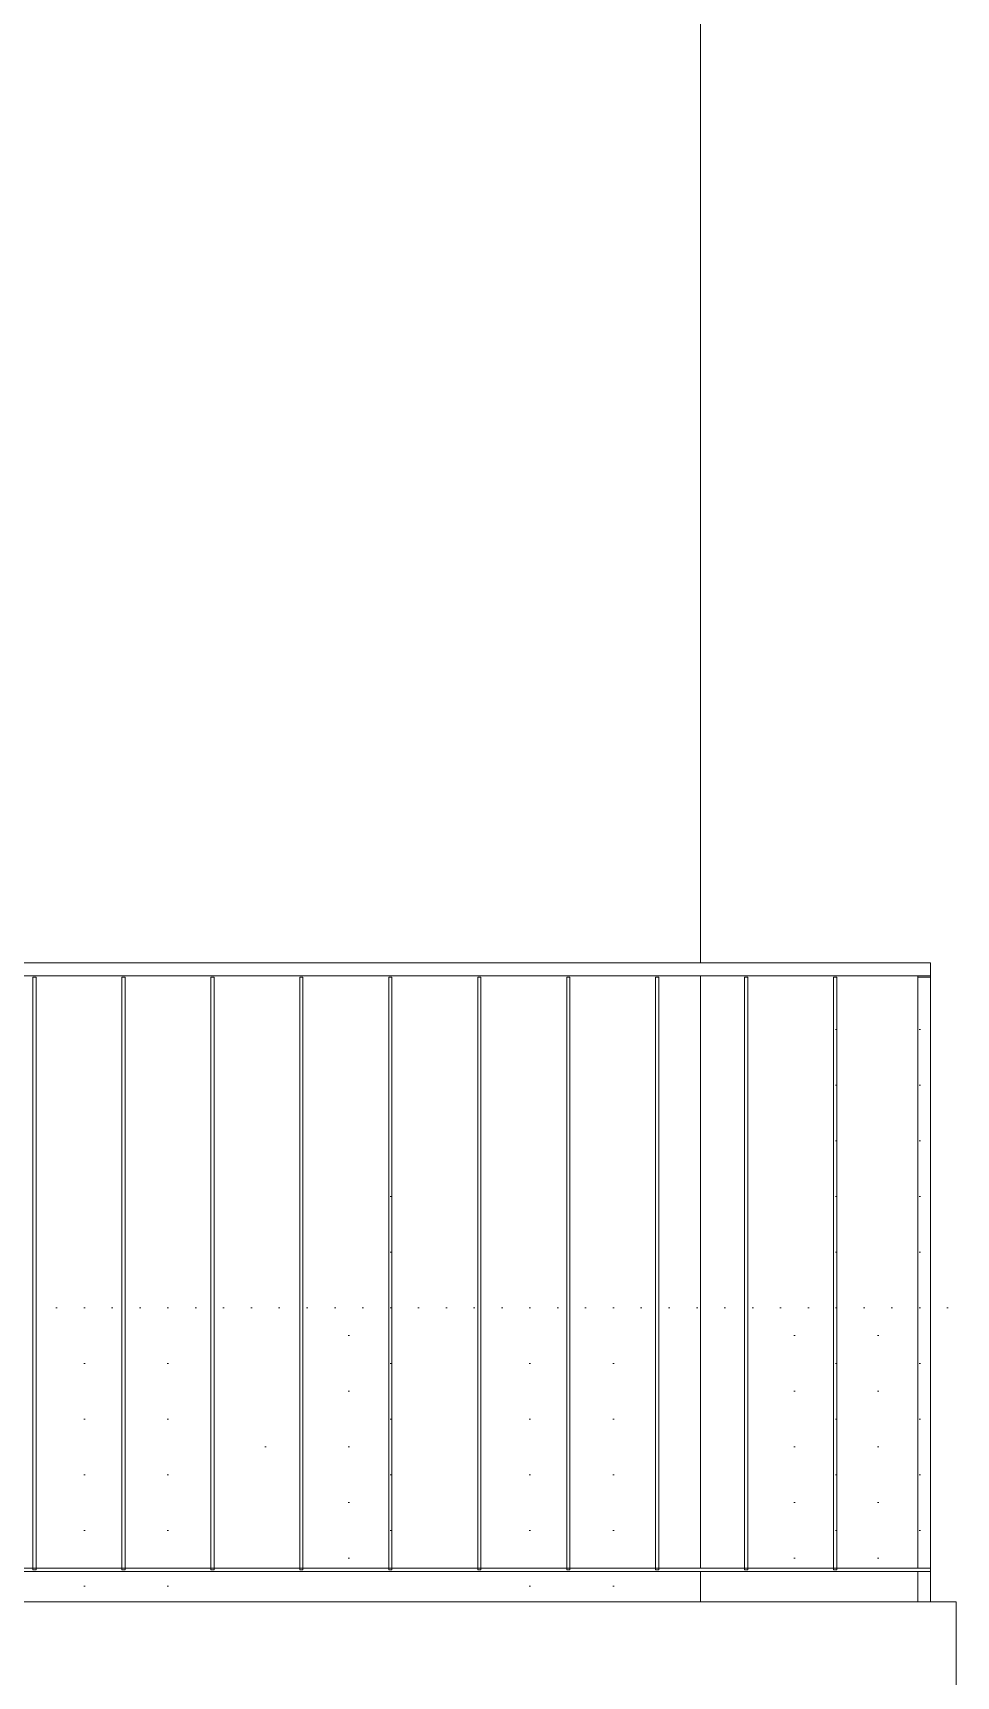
# Model space of a CAD drawing. Header units: metres. Extents: x -111189 to -108577, y -72951 to -72647.
# Drawn here: x -108851.98 to -108850.536, y -72942.862 to -72940.29 of the extents above; entities that cross this region are included whole.
import ezdxf

# ---------------------------------------------------------------- set-up
doc = ezdxf.new("R2010")
doc.units = ezdxf.units.M
doc.header["$MEASUREMENT"] = 0
for name, color, linetype in [('03 - LAJES', 7, 'Continuous'), ('05 - PAREDES..35', 7, 'Continuous'), ('06 - ESCADAS _ GUARDAS', 7, 'Continuous'), ('06 - FORRA', 7, 'Continuous')]:
    doc.layers.add(name, color=color, linetype=linetype)
pattern_1 = [(360, (-108689.58989, -72946.075524), (0.021783658, 0.043567315), [0, -0.043567315])]

# ---------------------------------------------------------------- blocks, each defined once
blk = doc.blocks.new('Corte Elem_1047_1', base_point=(-108689.5899, -72946.0755))
at = {"layer": '05 - PAREDES..35', "linetype": 'Continuous', "lineweight": 13}
h = blk.add_hatch(dxfattribs=at)
h.set_pattern_fill('DOTS_0001', color=251, style=0, pattern_type=2)
h.set_pattern_definition(pattern_1)
h.paths.add_polyline_path([(-108851.9754, -72942.2847), (-108851.9754, -72942.315), (-108851.9094, -72942.315), (-108851.9094, -72942.693), (-108851.895, -72942.693), (-108851.895, -72942.3175), (-108851.8973, -72942.315), (-108851.8412, -72942.315), (-108851.8412, -72942.2847)])
h = blk.add_hatch(dxfattribs=at)
h.set_pattern_fill('DOTS_0001', color=251, style=0, pattern_type=2)
h.set_pattern_definition(pattern_1)
h.paths.add_polyline_path([(-108851.8362, -72942.2847), (-108851.8362, -72942.315), (-108851.7702, -72942.315), (-108851.7702, -72942.693), (-108851.7559, -72942.693), (-108851.7559, -72942.3175), (-108851.7581, -72942.315), (-108851.702, -72942.315), (-108851.702, -72942.2847)])
h = blk.add_hatch(dxfattribs=at)
h.set_pattern_fill('DOTS_0001', color=251, style=0, pattern_type=2)
h.set_pattern_definition(pattern_1)
h.paths.add_polyline_path([(-108851.5629, -72942.2847), (-108851.697, -72942.2847), (-108851.697, -72942.315), (-108851.631, -72942.315), (-108851.631, -72942.693), (-108851.6167, -72942.693), (-108851.6167, -72942.3175), (-108851.6189, -72942.315), (-108851.5629, -72942.315)])
h = blk.add_hatch(dxfattribs=at)
h.set_pattern_fill('DOTS_0001', color=251, style=0, pattern_type=2)
h.set_pattern_definition(pattern_1)
h.paths.add_polyline_path([(-108851.5579, -72942.2847), (-108851.5579, -72942.315), (-108851.4918, -72942.315), (-108851.4918, -72942.693), (-108851.4775, -72942.693), (-108851.4775, -72942.3175), (-108851.4797, -72942.315), (-108851.4237, -72942.315), (-108851.4237, -72942.2847)])
h = blk.add_hatch(dxfattribs=at)
h.set_pattern_fill('DOTS_0001', color=251, style=0, pattern_type=2)
h.set_pattern_definition(pattern_1)
h.paths.add_polyline_path([(-108851.2845, -72942.2847), (-108851.4187, -72942.2847), (-108851.4187, -72942.315), (-108851.3526, -72942.315), (-108851.3526, -72942.693), (-108851.3383, -72942.693), (-108851.3383, -72942.3175), (-108851.3406, -72942.315), (-108851.2845, -72942.315)])
h = blk.add_hatch(dxfattribs=at)
h.set_pattern_fill('DOTS_0001', color=251, style=0, pattern_type=2)
h.set_pattern_definition(pattern_1)
h.paths.add_polyline_path([(-108851.2795, -72942.315), (-108851.2134, -72942.315), (-108851.2134, -72942.693), (-108851.1991, -72942.693), (-108851.1991, -72942.3175), (-108851.2014, -72942.315), (-108851.1453, -72942.315), (-108851.1453, -72942.2847), (-108851.2795, -72942.2847)])
h = blk.add_hatch(dxfattribs=at)
h.set_pattern_fill('DOTS_0001', color=251, style=0, pattern_type=2)
h.set_pattern_definition(pattern_1)
h.paths.add_polyline_path([(-108851.1403, -72942.2847), (-108851.1403, -72942.315), (-108851.0742, -72942.315), (-108851.0742, -72942.693), (-108851.0599, -72942.693), (-108851.0599, -72942.3175), (-108851.0622, -72942.315), (-108851.0061, -72942.315), (-108851.0061, -72942.2847)])
h = blk.add_hatch(dxfattribs=at)
h.set_pattern_fill('DOTS_0001', color=251, style=0, pattern_type=2)
h.set_pattern_definition(pattern_1)
h.paths.add_polyline_path([(-108851.0011, -72942.315), (-108850.936, -72942.315), (-108850.936, -72942.2847), (-108851.0011, -72942.2847)])
h = blk.add_hatch(dxfattribs=at)
h.set_pattern_fill('DOTS_0001', color=251, style=0, pattern_type=2)
h.set_pattern_definition(pattern_1)
h.paths.add_polyline_path([(-108851.9094, -72942.7455), (-108851.895, -72942.7455), (-108851.895, -72942.698), (-108851.9094, -72942.698)])
h = blk.add_hatch(dxfattribs=at)
h.set_pattern_fill('DOTS_0001', color=251, style=0, pattern_type=2)
h.set_pattern_definition(pattern_1)
h.paths.add_polyline_path([(-108851.7559, -72942.698), (-108851.7702, -72942.698), (-108851.7702, -72942.7455), (-108851.7559, -72942.7455)])
h = blk.add_hatch(dxfattribs=at)
h.set_pattern_fill('DOTS_0001', color=251, style=0, pattern_type=2)
h.set_pattern_definition(pattern_1)
h.paths.add_polyline_path([(-108851.6167, -72942.698), (-108851.631, -72942.698), (-108851.631, -72942.7455), (-108851.6167, -72942.7455)])
h = blk.add_hatch(dxfattribs=at)
h.set_pattern_fill('DOTS_0001', color=251, style=0, pattern_type=2)
h.set_pattern_definition(pattern_1)
h.paths.add_polyline_path([(-108851.4918, -72942.7455), (-108851.4775, -72942.7455), (-108851.4775, -72942.698), (-108851.4918, -72942.698)])
h = blk.add_hatch(dxfattribs=at)
h.set_pattern_fill('DOTS_0001', color=251, style=0, pattern_type=2)
h.set_pattern_definition(pattern_1)
h.paths.add_polyline_path([(-108851.3526, -72942.698), (-108851.3526, -72942.7455), (-108851.3383, -72942.7455), (-108851.3383, -72942.698)])
h = blk.add_hatch(dxfattribs=at)
h.set_pattern_fill('DOTS_0001', color=251, style=0, pattern_type=2)
h.set_pattern_definition(pattern_1)
h.paths.add_polyline_path([(-108851.2134, -72942.698), (-108851.2134, -72942.7455), (-108851.1991, -72942.7455), (-108851.1991, -72942.698)])
h = blk.add_hatch(dxfattribs=at)
h.set_pattern_fill('DOTS_0001', color=251, style=0, pattern_type=2)
h.set_pattern_definition(pattern_1)
h.paths.add_polyline_path([(-108851.0599, -72942.698), (-108851.0742, -72942.698), (-108851.0742, -72942.7455), (-108851.0599, -72942.7455)])
blk = doc.blocks.new('Corte Elem_1226_1', base_point=(-108689.5899, -72946.0755))
at = {"layer": '06 - FORRA', "linetype": 'Continuous', "lineweight": 13}
h = blk.add_hatch(dxfattribs=at)
h.set_pattern_fill('DOTS_0001', color=251, style=0, pattern_type=2)
h.set_pattern_definition(pattern_1)
h.paths.add_polyline_path([(-108850.536, -72941.7897), (-108850.576, -72941.7455), (-108850.576, -72942.7455), (-108850.5718, -72942.7455), (-108850.5718, -72942.7248), (-108850.553, -72942.7455), (-108850.536, -72942.7455), (-108850.536, -72942.7628), (-108850.536, -72942.7628)])
h.paths.add_polyline_path([(-108850.5718, -72942.6977), (-108850.5718, -72942.3093), (-108850.5406, -72942.3093), (-108850.5406, -72942.7321)], flags=0)
h.paths.add_polyline_path([(-108850.5718, -72941.7923), (-108850.5384, -72941.8292), (-108850.5406, -72941.8292), (-108850.5406, -72942.279), (-108850.5718, -72942.279)], flags=0)
h = blk.add_hatch(dxfattribs=at)
h.set_pattern_fill('DOTS_0001', color=251, style=0, pattern_type=2)
h.set_pattern_definition(pattern_1)
h.paths.add_polyline_path([(-108850.8669, -72942.279), (-108850.936, -72942.279), (-108850.936, -72942.693), (-108850.9258, -72942.693), (-108850.9258, -72942.3118), (-108850.9281, -72942.3093), (-108850.8669, -72942.3093)])
h = blk.add_hatch(dxfattribs=at)
h.set_pattern_fill('DOTS_0001', color=251, style=0, pattern_type=2)
h.set_pattern_definition(pattern_1)
h.paths.add_polyline_path([(-108850.8619, -72942.3093), (-108850.8009, -72942.3093), (-108850.8009, -72942.693), (-108850.7866, -72942.693), (-108850.7866, -72942.3118), (-108850.7889, -72942.3093), (-108850.7277, -72942.3093), (-108850.7277, -72942.279), (-108850.8619, -72942.279)])
h = blk.add_hatch(dxfattribs=at)
h.set_pattern_fill('DOTS_0001', color=251, style=0, pattern_type=2)
h.set_pattern_definition(pattern_1)
h.paths.add_polyline_path([(-108850.7227, -72942.3093), (-108850.6618, -72942.3093), (-108850.6618, -72942.693), (-108850.6474, -72942.693), (-108850.6474, -72942.3118), (-108850.6497, -72942.3093), (-108850.596, -72942.3093), (-108850.596, -72942.279), (-108850.7227, -72942.279)])
h = blk.add_hatch(dxfattribs=at)
h.set_pattern_fill('DOTS_0001', color=251, style=0, pattern_type=2)
h.set_pattern_definition(pattern_1)
h.paths.add_polyline_path([(-108850.936, -72942.7455), (-108850.9258, -72942.7455), (-108850.9258, -72942.698), (-108850.936, -72942.698)])
h = blk.add_hatch(dxfattribs=at)
h.set_pattern_fill('DOTS_0001', color=251, style=0, pattern_type=2)
h.set_pattern_definition(pattern_1)
h.paths.add_polyline_path([(-108850.8009, -72942.698), (-108850.8009, -72942.7455), (-108850.7866, -72942.7455), (-108850.7866, -72942.698)])
h = blk.add_hatch(dxfattribs=at)
h.set_pattern_fill('DOTS_0001', color=251, style=0, pattern_type=2)
h.set_pattern_definition(pattern_1)
h.paths.add_polyline_path([(-108850.6618, -72942.698), (-108850.6618, -72942.7455), (-108850.6474, -72942.7455), (-108850.6474, -72942.698)])
at = {"layer": '06 - FORRA', "color": 7, "linetype": 'Continuous', "lineweight": 13}
for p, q in [((-108850.936, -72941.7455), (-108850.936, -72939.8325)), ((-108850.936, -72942.693), (-108850.936, -72941.7655)), ((-108850.936, -72942.7455), (-108850.936, -72942.698))]:
    blk.add_line(p, q, dxfattribs=at)
blk = doc.blocks.new('Corte Elem_1232_1', base_point=(-108689.5899, -72946.0755))
at = {"layer": '03 - LAJES', "color": 7, "linetype": 'Continuous', "lineweight": 13}
for p in [(-108855.786, -72942.7455), (-108850.536, -72943.1755)]:
    blk.add_line(p, (-108850.536, -72942.7455), dxfattribs=at)
blk = doc.blocks.new('Corte Elem_1235_1', base_point=(-108689.5899, -72946.0755))
at = {"layer": '06 - ESCADAS _ GUARDAS', "linetype": 'Continuous', "lineweight": 13}
h = blk.add_hatch(dxfattribs=at)
h.set_pattern_fill('DOTS_0001', color=251, style=0, pattern_type=2)
h.set_pattern_definition(pattern_1)
h.paths.add_polyline_path([(-108850.596, -72941.7655), (-108850.5938, -72941.768), (-108850.576, -72941.768), (-108850.576, -72941.7655)])
h = blk.add_hatch(dxfattribs=at)
h.set_pattern_fill('DOTS_0001', color=251, style=0, pattern_type=2)
h.set_pattern_definition(pattern_1)
h.paths.add_polyline_path([(-108850.576, -72942.698), (-108850.596, -72942.698), (-108850.576, -72942.7201)])
at = {"layer": '06 - ESCADAS _ GUARDAS', "color": 7, "linetype": 'Continuous', "lineweight": 13}
for p, q in [((-108850.596, -72941.7655), (-108850.596, -72941.768)), ((-108850.576, -72941.7655), (-108850.576, -72941.768)), ((-108850.596, -72942.698), (-108850.596, -72942.7455)), ((-108850.576, -72942.698), (-108850.576, -72942.7455))]:
    blk.add_line(p, q, dxfattribs=at)
blk = doc.blocks.new('Corte Elem_1237_1', base_point=(-108689.5899, -72946.0755))
at = {"layer": '06 - ESCADAS _ GUARDAS', "color": 7, "linetype": 'Continuous', "lineweight": 13}
for p, q in [((-108850.576, -72941.7455), (-108855.746, -72941.7455)), ((-108850.576, -72941.7655), (-108850.576, -72941.7455)), ((-108850.576, -72941.7655), (-108855.746, -72941.7655))]:
    blk.add_line(p, q, dxfattribs=at)
blk = doc.blocks.new('Corte Elem_1238_1', base_point=(-108689.5899, -72946.0755))
at = {"layer": '06 - ESCADAS _ GUARDAS', "linetype": 'Continuous', "lineweight": 13}
h = blk.add_hatch(dxfattribs=at)
h.set_pattern_fill('DOTS_0001', color=251, style=0, pattern_type=2)
h.set_pattern_definition(pattern_1)
h.paths.add_polyline_path([(-108851.9804, -72942.693), (-108851.9804, -72942.6955), (-108851.9754, -72942.6955), (-108851.9754, -72942.693)])
h = blk.add_hatch(dxfattribs=at)
h.set_pattern_fill('DOTS_0001', color=251, style=0, pattern_type=2)
h.set_pattern_definition(pattern_1)
h.paths.add_polyline_path([(-108851.8362, -72942.693), (-108851.8412, -72942.693), (-108851.8412, -72942.6955), (-108851.8362, -72942.6955)])
h = blk.add_hatch(dxfattribs=at)
h.set_pattern_fill('DOTS_0001', color=251, style=0, pattern_type=2)
h.set_pattern_definition(pattern_1)
h.paths.add_polyline_path([(-108851.5629, -72942.693), (-108851.5629, -72942.6955), (-108851.5579, -72942.6955), (-108851.5579, -72942.693)])
h = blk.add_hatch(dxfattribs=at)
h.set_pattern_fill('DOTS_0001', color=251, style=0, pattern_type=2)
h.set_pattern_definition(pattern_1)
h.paths.add_polyline_path([(-108851.2795, -72942.693), (-108851.2845, -72942.693), (-108851.2845, -72942.6955), (-108851.2795, -72942.6955)])
h = blk.add_hatch(dxfattribs=at)
h.set_pattern_fill('DOTS_0001', color=251, style=0, pattern_type=2)
h.set_pattern_definition(pattern_1)
h.paths.add_polyline_path([(-108851.0011, -72942.693), (-108851.0061, -72942.693), (-108851.0061, -72942.6955), (-108851.0011, -72942.6955)])
at = {"layer": '06 - ESCADAS _ GUARDAS', "color": 7, "linetype": 'Continuous', "lineweight": 13}
for p, q in [((-108851.9804, -72942.693), (-108852.1146, -72942.693)), ((-108851.9754, -72942.693), (-108851.9804, -72942.693)), ((-108851.8412, -72942.693), (-108851.9754, -72942.693)), ((-108851.8362, -72942.693), (-108851.8412, -72942.693)), ((-108851.702, -72942.693), (-108851.8362, -72942.693)), ((-108851.697, -72942.693), (-108851.702, -72942.693)), ((-108851.5629, -72942.693), (-108851.697, -72942.693)), ((-108851.5579, -72942.693), (-108851.5629, -72942.693)), ((-108851.4237, -72942.693), (-108851.5579, -72942.693)), ((-108851.4187, -72942.693), (-108851.4237, -72942.693)), ((-108851.2845, -72942.693), (-108851.4187, -72942.693)), ((-108851.2795, -72942.693), (-108851.2845, -72942.693)), ((-108851.1453, -72942.693), (-108851.2795, -72942.693)), ((-108851.1403, -72942.693), (-108851.1453, -72942.693)), ((-108851.0061, -72942.693), (-108851.1403, -72942.693)), ((-108851.0011, -72942.693), (-108851.0061, -72942.693)), ((-108850.8669, -72942.693), (-108851.0011, -72942.693)), ((-108850.8619, -72942.693), (-108850.8669, -72942.693)), ((-108850.7277, -72942.693), (-108850.8619, -72942.693)), ((-108850.7227, -72942.693), (-108850.7277, -72942.693)), ((-108850.576, -72942.693), (-108850.7227, -72942.693)), ((-108850.576, -72942.698), (-108850.576, -72942.693)), ((-108850.576, -72942.698), (-108855.746, -72942.698))]:
    blk.add_line(p, q, dxfattribs=at)
blk = doc.blocks.new('Corte Elem_1239_1', base_point=(-108689.5899, -72946.0755))
at = {"layer": '06 - ESCADAS _ GUARDAS', "linetype": 'Continuous', "lineweight": 13}
h = blk.add_hatch(dxfattribs=at)
h.set_pattern_fill('DOTS_0001', color=251, style=0, pattern_type=2)
h.set_pattern_definition(pattern_1)
h.paths.add_polyline_path([(-108850.596, -72941.768), (-108850.596, -72942.693), (-108850.576, -72942.693), (-108850.576, -72941.768)])
at = {"layer": '06 - ESCADAS _ GUARDAS', "color": 7, "linetype": 'Continuous', "lineweight": 13}
for p, q in [((-108850.596, -72941.768), (-108850.576, -72941.768)), ((-108850.596, -72942.693), (-108850.596, -72941.768)), ((-108850.576, -72942.693), (-108850.576, -72941.768))]:
    blk.add_line(p, q, dxfattribs=at)
blk = doc.blocks.new('Corte Elem_1241_1', base_point=(-108689.5899, -72946.0755))
at = {"layer": '06 - ESCADAS _ GUARDAS', "linetype": 'Continuous', "lineweight": 13}
h = blk.add_hatch(dxfattribs=at)
h.set_pattern_fill('DOTS_0001', color=251, style=0, pattern_type=2)
h.set_pattern_definition(pattern_1)
h.paths.add_polyline_path([(-108851.2845, -72942.693), (-108851.2795, -72942.693), (-108851.2795, -72941.9028), (-108851.2845, -72941.9074)])
blk = doc.blocks.new('Corte Elem_1242_1', base_point=(-108689.5899, -72946.0755))
at = {"layer": '06 - ESCADAS _ GUARDAS', "linetype": 'Continuous', "lineweight": 13}
h = blk.add_hatch(dxfattribs=at)
h.set_pattern_fill('DOTS_0001', color=251, style=0, pattern_type=2)
h.set_pattern_definition(pattern_1)
h.paths.add_polyline_path([(-108851.5629, -72941.768), (-108851.5629, -72942.1597), (-108851.5579, -72942.1551), (-108851.5579, -72941.768)])
blk = doc.blocks.new('Corte Elem_1243_1', base_point=(-108689.5899, -72946.0755))
at = {"layer": '06 - ESCADAS _ GUARDAS', "linetype": 'Continuous', "lineweight": 13}
h = blk.add_hatch(dxfattribs=at)
h.set_pattern_fill('DOTS_0001', color=251, style=0, pattern_type=2)
h.set_pattern_definition(pattern_1)
h.paths.add_polyline_path([(-108851.8412, -72941.768), (-108851.8412, -72942.693), (-108851.8362, -72942.693), (-108851.8362, -72941.768)])
blk = doc.blocks.new('Corte Elem_1244_1', base_point=(-108689.5899, -72946.0755))
at = {"layer": '06 - ESCADAS _ GUARDAS', "linetype": 'Continuous', "lineweight": 13}
h = blk.add_hatch(dxfattribs=at)
h.set_pattern_fill('DOTS_0001', color=251, style=0, pattern_type=2)
h.set_pattern_definition(pattern_1)
h.paths.add_polyline_path([(-108851.9804, -72941.768), (-108851.9804, -72942.5381), (-108851.9754, -72942.5336), (-108851.9754, -72941.768)])
blk = doc.blocks.new('Corte Elem_1247_1', base_point=(-108689.5899, -72946.0755))
at = {"layer": '06 - ESCADAS _ GUARDAS', "linetype": 'Continuous', "lineweight": 13}
h = blk.add_hatch(dxfattribs=at)
h.set_pattern_fill('DOTS_0001', color=251, style=0, pattern_type=2)
h.set_pattern_definition(pattern_1)
h.paths.add_polyline_path([(-108850.7277, -72942.6955), (-108850.7227, -72942.6955), (-108850.7227, -72941.768), (-108850.7277, -72941.768)])
at = {"layer": '06 - ESCADAS _ GUARDAS', "color": 7, "linetype": 'Continuous', "lineweight": 13}
for p, q in [((-108850.7277, -72941.768), (-108850.7227, -72941.768)), ((-108850.7277, -72942.693), (-108850.7277, -72941.768)), ((-108850.7227, -72942.693), (-108850.7227, -72941.768)), ((-108850.7277, -72942.6955), (-108850.7277, -72942.693)), ((-108850.7277, -72942.6955), (-108850.7227, -72942.6955)), ((-108850.7227, -72942.6955), (-108850.7227, -72942.693))]:
    blk.add_line(p, q, dxfattribs=at)
blk = doc.blocks.new('Corte Elem_1248_1', base_point=(-108689.5899, -72946.0755))
at = {"layer": '06 - ESCADAS _ GUARDAS', "color": 7, "linetype": 'Continuous', "lineweight": 13}
for p, q in [((-108850.8669, -72941.768), (-108850.8619, -72941.768)), ((-108850.8669, -72942.693), (-108850.8669, -72941.768)), ((-108850.8619, -72942.693), (-108850.8619, -72941.768)), ((-108850.8669, -72942.6955), (-108850.8669, -72942.693)), ((-108850.8669, -72942.6955), (-108850.8619, -72942.6955)), ((-108850.8619, -72942.6955), (-108850.8619, -72942.693))]:
    blk.add_line(p, q, dxfattribs=at)
blk = doc.blocks.new('Corte Elem_1249_1', base_point=(-108689.5899, -72946.0755))
at = {"layer": '06 - ESCADAS _ GUARDAS', "color": 7, "linetype": 'Continuous', "lineweight": 13}
for p, q in [((-108851.0061, -72941.768), (-108851.0011, -72941.768)), ((-108851.0061, -72942.693), (-108851.0061, -72941.768)), ((-108851.0011, -72942.693), (-108851.0011, -72941.768)), ((-108851.0061, -72942.6955), (-108851.0061, -72942.693)), ((-108851.0061, -72942.6955), (-108851.0011, -72942.6955)), ((-108851.0011, -72942.6955), (-108851.0011, -72942.693))]:
    blk.add_line(p, q, dxfattribs=at)
blk = doc.blocks.new('Corte Elem_1250_1', base_point=(-108689.5899, -72946.0755))
at = {"layer": '06 - ESCADAS _ GUARDAS', "color": 7, "linetype": 'Continuous', "lineweight": 13}
for p, q in [((-108851.1453, -72941.768), (-108851.1403, -72941.768)), ((-108851.1453, -72942.693), (-108851.1453, -72941.768)), ((-108851.1403, -72942.693), (-108851.1403, -72941.768)), ((-108851.1453, -72942.6955), (-108851.1453, -72942.693)), ((-108851.1453, -72942.6955), (-108851.1403, -72942.6955)), ((-108851.1403, -72942.6955), (-108851.1403, -72942.693))]:
    blk.add_line(p, q, dxfattribs=at)
blk = doc.blocks.new('Corte Elem_1251_1', base_point=(-108689.5899, -72946.0755))
at = {"layer": '06 - ESCADAS _ GUARDAS', "color": 7, "linetype": 'Continuous', "lineweight": 13}
for p, q in [((-108851.2845, -72941.768), (-108851.2795, -72941.768)), ((-108851.2845, -72942.693), (-108851.2845, -72941.768)), ((-108851.2795, -72942.693), (-108851.2795, -72941.768)), ((-108851.2845, -72942.6955), (-108851.2845, -72942.693)), ((-108851.2845, -72942.6955), (-108851.2795, -72942.6955)), ((-108851.2795, -72942.6955), (-108851.2795, -72942.693))]:
    blk.add_line(p, q, dxfattribs=at)
blk = doc.blocks.new('Corte Elem_1252_1', base_point=(-108689.5899, -72946.0755))
at = {"layer": '06 - ESCADAS _ GUARDAS', "color": 7, "linetype": 'Continuous', "lineweight": 13}
for p, q in [((-108851.4237, -72941.768), (-108851.4187, -72941.768)), ((-108851.4237, -72942.693), (-108851.4237, -72941.768)), ((-108851.4187, -72942.693), (-108851.4187, -72941.768)), ((-108851.4237, -72942.6955), (-108851.4237, -72942.693)), ((-108851.4237, -72942.6955), (-108851.4187, -72942.6955)), ((-108851.4187, -72942.6955), (-108851.4187, -72942.693))]:
    blk.add_line(p, q, dxfattribs=at)
blk = doc.blocks.new('Corte Elem_1253_1', base_point=(-108689.5899, -72946.0755))
at = {"layer": '06 - ESCADAS _ GUARDAS', "color": 7, "linetype": 'Continuous', "lineweight": 13}
for p, q in [((-108851.5629, -72941.768), (-108851.5579, -72941.768)), ((-108851.5629, -72942.693), (-108851.5629, -72941.768)), ((-108851.5579, -72942.693), (-108851.5579, -72941.768)), ((-108851.5629, -72942.6955), (-108851.5629, -72942.693)), ((-108851.5629, -72942.6955), (-108851.5579, -72942.6955)), ((-108851.5579, -72942.6955), (-108851.5579, -72942.693))]:
    blk.add_line(p, q, dxfattribs=at)
blk = doc.blocks.new('Corte Elem_1254_1', base_point=(-108689.5899, -72946.0755))
at = {"layer": '06 - ESCADAS _ GUARDAS', "color": 7, "linetype": 'Continuous', "lineweight": 13}
for p, q in [((-108851.702, -72941.768), (-108851.697, -72941.768)), ((-108851.702, -72942.693), (-108851.702, -72941.768)), ((-108851.697, -72942.693), (-108851.697, -72941.768)), ((-108851.702, -72942.6955), (-108851.702, -72942.693)), ((-108851.702, -72942.6955), (-108851.697, -72942.6955)), ((-108851.697, -72942.6955), (-108851.697, -72942.693))]:
    blk.add_line(p, q, dxfattribs=at)
blk = doc.blocks.new('Corte Elem_1255_1', base_point=(-108689.5899, -72946.0755))
at = {"layer": '06 - ESCADAS _ GUARDAS', "color": 7, "linetype": 'Continuous', "lineweight": 13}
for p, q in [((-108851.8412, -72941.768), (-108851.8362, -72941.768)), ((-108851.8412, -72942.693), (-108851.8412, -72941.768)), ((-108851.8362, -72942.693), (-108851.8362, -72941.768)), ((-108851.8412, -72942.6955), (-108851.8412, -72942.693)), ((-108851.8412, -72942.6955), (-108851.8362, -72942.6955)), ((-108851.8362, -72942.6955), (-108851.8362, -72942.693))]:
    blk.add_line(p, q, dxfattribs=at)
blk = doc.blocks.new('Corte Elem_1256_1', base_point=(-108689.5899, -72946.0755))
at = {"layer": '06 - ESCADAS _ GUARDAS', "color": 7, "linetype": 'Continuous', "lineweight": 13}
for p, q in [((-108851.9804, -72941.768), (-108851.9754, -72941.768)), ((-108851.9804, -72942.693), (-108851.9804, -72941.768)), ((-108851.9754, -72942.693), (-108851.9754, -72941.768)), ((-108851.9804, -72942.6955), (-108851.9804, -72942.693)), ((-108851.9804, -72942.6955), (-108851.9754, -72942.6955)), ((-108851.9754, -72942.6955), (-108851.9754, -72942.693))]:
    blk.add_line(p, q, dxfattribs=at)
blk = doc.blocks.new('Corte Elem_1432_1', base_point=(-108689.5899, -72946.0755))
at = {"layer": '06 - ESCADAS _ GUARDAS', "linetype": 'Continuous', "lineweight": 13}
h = blk.add_hatch(dxfattribs=at)
h.set_pattern_fill('DOTS_0001', color=251, style=0, pattern_type=2)
h.set_pattern_definition(pattern_1)
h.paths.add_polyline_path([(-108851.4237, -72942.6955), (-108851.4187, -72942.6955), (-108851.4187, -72942.029), (-108851.4237, -72942.0335)])
blk = doc.blocks.new('Corte Elem_1450_1', base_point=(-108689.5899, -72946.0755))
at = {"layer": '06 - ESCADAS _ GUARDAS', "linetype": 'Continuous', "lineweight": 13}
h = blk.add_hatch(dxfattribs=at)
h.set_pattern_fill('DOTS_0001', color=251, style=0, pattern_type=2)
h.set_pattern_definition(pattern_1)
h.paths.add_polyline_path([(-108851.697, -72941.768), (-108851.702, -72941.768), (-108851.702, -72942.2858), (-108851.697, -72942.2813)])

msp = doc.modelspace()

# ---------------------------------------------------------------- block references
at = {"layer": '03 - LAJES', "lineweight": 0}
msp.add_blockref('Corte Elem_1232_1', (-108689.5899, -72946.0755), dxfattribs=at)
at = {"layer": '05 - PAREDES..35', "lineweight": 0}
msp.add_blockref('Corte Elem_1047_1', (-108689.5899, -72946.0755), dxfattribs=at)
at = {"layer": '06 - ESCADAS _ GUARDAS', "lineweight": 0}
for name in ['Corte Elem_1237_1', 'Corte Elem_1244_1', 'Corte Elem_1256_1', 'Corte Elem_1243_1', 'Corte Elem_1255_1', 'Corte Elem_1254_1', 'Corte Elem_1450_1', 'Corte Elem_1242_1', 'Corte Elem_1253_1', 'Corte Elem_1252_1', 'Corte Elem_1251_1', 'Corte Elem_1250_1', 'Corte Elem_1249_1', 'Corte Elem_1248_1', 'Corte Elem_1247_1', 'Corte Elem_1235_1', 'Corte Elem_1239_1', 'Corte Elem_1241_1', 'Corte Elem_1432_1', 'Corte Elem_1238_1']:
    msp.add_blockref(name, (-108689.5899, -72946.0755), dxfattribs=at)
at = {"layer": '06 - FORRA', "lineweight": 0}
msp.add_blockref('Corte Elem_1226_1', (-108689.5899, -72946.0755), dxfattribs=at)

doc.saveas('drawing.dxf')
